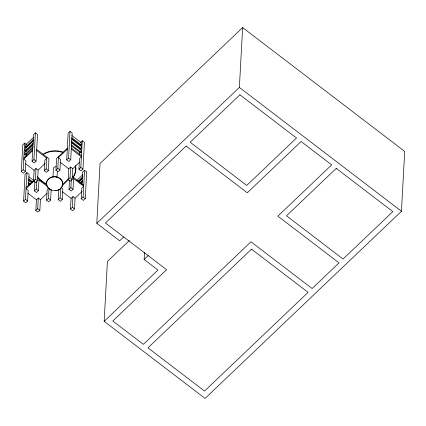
<?xml version="1.0" encoding="UTF-8"?>
<svg xmlns="http://www.w3.org/2000/svg" width="426" height="426" viewBox="0 0 426 426"><rect width="100%" height="100%" fill="white"/><g stroke="black" fill="none" stroke-linecap="round" stroke-linejoin="round"><path stroke-width="0.64" d="M32.637 150.655L23.76 159.116L25.901 160.751L25.326 171.444L23.441 173.238L21.3 171.603L22.748 144.877L24.628 143.083L26.769 144.718M21.3 171.603L23.185 169.809L24.628 143.083M32.893 147.913L25.416 155.037L24.804 154.569L24.921 152.433L32.861 144.861M33.09 144.281L25.613 151.406L25.001 150.937L25.118 148.796L33.526 140.782M33.287 140.644L25.81 147.769L25.198 147.3L25.315 145.165L33.255 137.593M34.474 180.635L26.061 188.649L28.201 190.289L27.621 200.976L25.741 202.771L23.6 201.136L25.049 174.41L26.929 172.615L29.069 174.25L28.473 185.315M26.135 156.433L26.279 153.829M26.417 151.225L26.487 149.925M26.593 147.971L26.7 146.022M23.6 201.136L25.48 199.341L26.929 172.615M32.062 161.347L33.51 134.621L35.39 132.827L37.531 134.462L36.082 161.188L34.202 162.982L32.062 161.347L33.942 159.553L35.39 132.827M33.532 180.949L34.112 170.256L35.992 168.462L38.132 170.096L37.557 180.789L35.672 182.584L33.532 180.949L35.417 179.154L35.992 168.462M39.022 178.963L38.383 190.72L36.503 192.515L34.362 190.88L34.873 181.449M34.362 190.88L36.242 189.085L36.668 181.247M35.832 210.481L36.412 199.789L38.292 197.994L40.433 199.629L39.858 210.322L37.973 212.116L35.832 210.481L37.717 208.687L38.292 197.994M36.721 149.43L48.953 158.776L48.314 170.533L46.434 172.328L44.293 170.693L44.874 160L46.753 158.206L36.663 150.5M44.293 170.693L46.173 168.898L46.812 157.141M51.184 189.613L50.614 200.066L48.734 201.86L46.594 200.225L47.169 189.538L48.585 188.191M46.594 200.225L48.473 198.431L49.022 188.372M52.962 177.083L53.42 168.627A2.039 1.736 3.1 0 1 56.354 167.003M67.281 149.217L58.405 157.679L60.545 159.313L59.965 170.001L58.085 171.795L55.944 170.16L56.578 158.403L67.34 148.147M56.993 177.573L57.345 171.066M55.944 170.16L57.824 168.366L58.463 156.608M61.131 187.536L62.846 188.846L62.265 199.533L60.386 201.328L58.245 199.693L58.809 189.24M58.245 199.693L60.125 197.898L60.636 188.468M66.706 159.904L68.149 133.184L70.034 131.389L72.175 133.024L70.727 159.745L68.847 161.539L66.706 159.904L68.586 158.11L70.034 131.389M68.176 179.506L68.756 168.818L70.636 167.024L72.777 168.659L72.202 179.346L70.317 181.141L68.176 179.506L70.061 177.711L70.636 167.024M73.666 177.52L73.027 189.277L71.142 191.077L69.001 189.437L69.513 180.006M69.001 189.437L70.886 187.642L71.312 179.804M70.476 209.038L71.051 198.351L72.937 196.556L75.077 198.191L74.497 208.878L72.617 210.673L70.476 209.038L72.356 207.244L72.937 196.556M80.381 142.529L82.266 140.734L84.407 142.369L82.958 169.09L81.078 170.885L78.938 169.25L79.513 158.563L81.398 156.768L71.307 149.057M79.715 154.888L79.891 151.635M79.997 149.686L80.067 148.381M80.205 145.783L80.28 144.478M71.382 145.852L80.466 152.79L81.004 152.279L81.121 150.138L71.531 142.816M71.579 142.215L80.663 149.153L81.201 148.642L81.318 146.507L71.728 139.18M71.776 138.583L80.86 145.522L81.398 145.01L81.515 142.87L71.925 135.548M78.938 169.25L80.818 167.455L82.266 140.734M82.016 184.421L82.681 172.061L84.566 170.267L86.707 171.902L85.259 198.623L83.379 200.417L81.238 198.782L81.813 188.095L83.698 186.3L73.607 178.59M81.238 198.782L83.118 196.988L84.566 170.267M123.716 236.952L119.685 240.796L96.808 223.32L100.051 163.462L242.628 27.583L404.7 151.406L401.457 211.264L205.076 398.416L104.162 321.321L107.405 261.457L129.504 240.402M104.162 321.321L157.966 270.047L144.148 259.487L144.536 252.251M96.808 223.32L239.385 87.442L242.628 27.583M25.198 147.3L33.606 139.286M25.001 150.937L33.409 142.923M24.804 154.569L33.212 146.555M23.819 158.051L32.695 149.59M38.132 170.096L45.145 163.419M26.119 187.584L34.064 180.012M72.777 168.659L79.321 162.423M40.433 199.629L46.977 193.399M62.633 184.362L68.24 179.016M62.105 185.874L68.65 179.639M76.824 180.374L82.9 174.585M78.112 181.178L82.782 176.726M78.725 181.646L82.463 178.084M78.964 181.785L82.234 178.664M79.784 183.031L82.585 180.358M80.86 183.052L82.266 181.716M81.105 183.191L82.506 181.854M75.077 198.191L82.085 191.514M144.148 259.487L148.184 255.643M239.385 87.442L401.457 211.264M71.808 137.683L81.398 145.01M71.11 140.931L81.201 148.642M71.419 144.952L81.004 152.279M71.366 147.987L81.457 155.698M68.586 158.11L70.727 159.745M80.818 167.455L82.958 169.09M60.178 162.263L68.756 168.818M72.377 176.54L83.757 185.23M57.824 168.366L59.965 170.001M70.061 177.711L72.202 179.346M70.886 187.642L73.027 189.277M83.118 196.988L85.259 198.623M33.942 159.553L36.082 161.188M46.173 168.898L48.314 170.533M62.478 191.796L71.051 198.351M25.533 163.706L34.112 170.256M37.738 177.983L47.094 185.129M38.963 180.033L47.542 186.583M60.125 197.898L62.265 199.533M72.356 207.244L74.497 208.878M23.185 169.809L25.326 171.444M35.417 179.154L37.557 180.789M28.824 176.774L33.867 180.629M28.707 178.915L32.743 181.998M28.67 179.809L32.206 182.509M28.121 180.022L31.652 182.722M28.51 182.546L30.528 184.091M36.242 189.085L38.383 190.72M48.473 198.431L50.614 200.066M28.478 183.446L29.99 184.602M28.43 184.043L29.437 184.815M27.834 193.239L36.412 199.789M25.48 199.341L27.621 200.976M37.717 208.687L39.858 210.322M46.924 185.614A8.147 6.933 3.1 0 1 56.243 176.731A8.147 6.933 3.1 0 1 60.758 188.185M59.155 189.352A8.147 6.933 3.1 0 1 57.744 189.969M56.738 190.246A8.147 6.933 3.1 0 1 55.689 190.406M51.029 189.671A8.147 6.933 3.1 0 1 48.282 187.749M47.861 187.254A8.147 6.933 3.1 0 1 47.179 186.183M75.503 165.81A20.373 17.333 3.1 0 1 73.075 177.498M46.418 183.952A20.373 17.333 3.1 0 1 37.477 176.428M43.085 154.585A20.373 17.333 3.1 0 1 63.282 152.652M75.647 166.028A20.373 17.333 3.1 0 1 73.096 177.072M43.106 154.159A20.373 17.333 3.1 0 1 63.304 152.226M186.135 146.07L105.43 222.979L166.587 269.706L112.789 320.98L143.365 344.341L250.973 241.792L312.13 288.519L339.032 262.879L277.874 216.158L331.678 164.883L301.097 141.517L247.293 192.792L186.135 146.07M239.934 94.79L190.166 142.22L246.739 185.443L296.507 138.013L239.934 94.79M251.521 249.141L147.955 347.845L204.528 391.068L308.099 292.364L251.521 249.141M336.263 168.387L286.496 215.817L343.068 259.035L392.836 211.605L336.263 168.387M49.246 188.958A8.147 6.933 3.1 0 0 62.611 185.315A8.147 6.933 3.1 0 0 52.02 177.221A8.147 6.933 3.1 0 0 49.246 188.958"/></g></svg>
